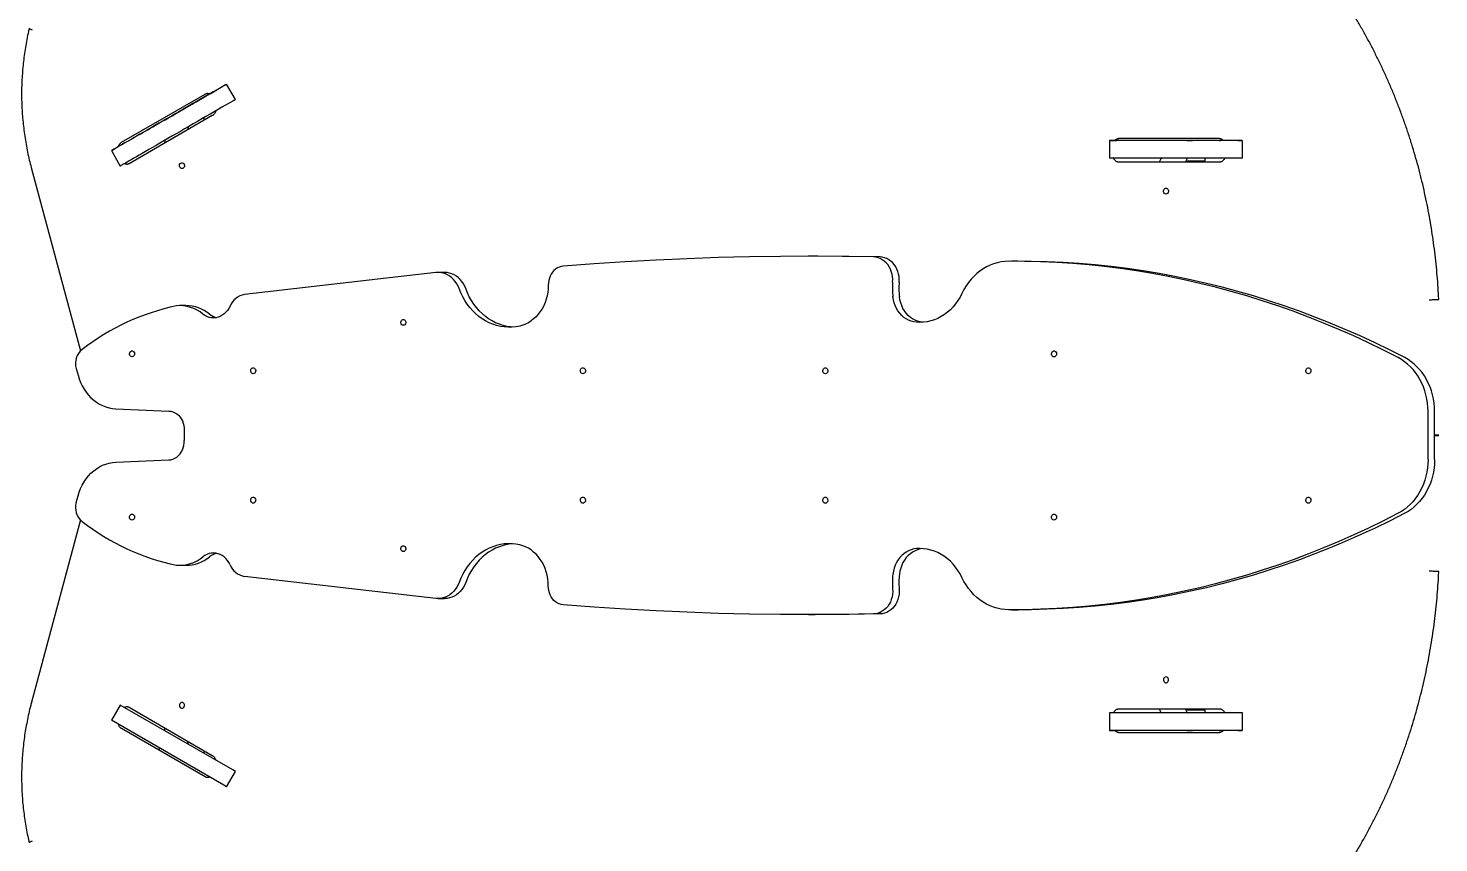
# Model space of a CAD drawing. Header units: millimetres. Extents: x -5636 to 4820, y -5607 to 4029.
# Drawn here: x -872 to 801, y -400 to 566 of the extents above; entities that cross this region are included whole.
import ezdxf

# ---------------------------------------------------------------- set-up
doc = ezdxf.new("R2010")
doc.units = ezdxf.units.MM
for name, color, linetype in [('DIKOM_ОБЪЕКТ', 7, 'Continuous'), ('DIKOM_РАЗМЕР_ЗОНА', 7, 'Continuous'), ('DIKOM_РАЗМЕР_ОБЪЕКТА', 7, 'Continuous')]:
    doc.layers.add(name, color=color, linetype=linetype)
doc.styles.add('style1', font='arial.ttf', dxfattribs={"width": 0.8})
doc.dimstyles.new('1-50', dxfattribs={"dimtxt": 300, "dimasz": 200, "dimexe": 100, "dimexo": 0, "dimgap": 100, "dimtad": 1, "dimdec": 0, "dimtxsty": 'style1', "dimcen": 0, "dimclrd": 7, "dimclre": 7, "dimadec": 1, "dimazin": 2, "dimtfac": 1, "dimtdec": 0, "dimtmove": 1, "dimatfit": 3, "dimfxl": 0, "dimlwd": 25, "dimlwe": 18, "dimarcsym": 0})

# ---------------------------------------------------------------- blocks, each defined once
blk = doc.blocks.new('*D16')
at = {"layer": 'Defpoints', "color": 0, "transparency": 16777216}
for p in [(-626.6, 2354.9), (-4576.7, -2902.6), (-1365.9, -2902.6)]:
    blk.add_point(p, dxfattribs=at)
at = {"layer": 'DIKOM_РАЗМЕР_ОБЪЕКТА', "color": 7, "lineweight": 18, "transparency": 16777216}
for p, q in [((-626.6, 2354.9), (-4676.7, 2354.9)), ((-1365.9, -2902.6), (-4676.7, -2902.6))]:
    blk.add_line(p, q, dxfattribs=at)
at = {"layer": 'DIKOM_РАЗМЕР_ОБЪЕКТА', "color": 7, "lineweight": 25, "transparency": 16777216}
blk.add_line((-4576.7, 2154.9), (-4576.7, -2702.6), dxfattribs=at)
at = {"layer": 'DIKOM_РАЗМЕР_ОБЪЕКТА', "color": 7, "transparency": 16777216}
for points in [[(-4610.1, 2154.9), (-4543.4, 2154.9), (-4576.7, 2354.9)], [(-4610.1, -2702.6), (-4543.4, -2702.6), (-4576.7, -2902.6)]]:
    blk.add_solid(points, dxfattribs=at)
at = {"layer": 'DIKOM_РАЗМЕР_ОБЪЕКТА', "color": 0, "transparency": 16777216, "insert": (-4830, -378.7), "char_height": 300, "attachment_point": 5, "rotation": 90, "style": 'style1'}
blk.add_mtext('5300', dxfattribs=at)
blk = doc.blocks.new('*D15')
at = {"layer": 'Defpoints', "color": 0, "transparency": 16777216}
for p in [(-2269.3, 1034), (4820.3, 840), (4820.3, -4465.6)]:
    blk.add_point(p, dxfattribs=at)
at = {"layer": 'DIKOM_РАЗМЕР_ОБЪЕКТА', "color": 7, "lineweight": 18, "transparency": 16777216}
for p, q in [((-2269.3, 1034), (-2269.3, -4565.6)), ((4820.3, 840), (4820.3, -4565.6))]:
    blk.add_line(p, q, dxfattribs=at)
at = {"layer": 'DIKOM_РАЗМЕР_ОБЪЕКТА', "color": 7, "lineweight": 25, "transparency": 16777216}
blk.add_line((-2069.3, -4465.6), (4620.3, -4465.6), dxfattribs=at)
at = {"layer": 'DIKOM_РАЗМЕР_ОБЪЕКТА', "color": 7, "transparency": 16777216}
for points in [[(-2069.3, -4432.3), (-2069.3, -4498.9), (-2269.3, -4465.6)], [(4620.3, -4432.3), (4620.3, -4498.9), (4820.3, -4465.6)]]:
    blk.add_solid(points, dxfattribs=at)
at = {"layer": 'DIKOM_РАЗМЕР_ОБЪЕКТА', "color": 0, "transparency": 16777216, "insert": (1882.3, -4212.4), "char_height": 300, "attachment_point": 5, "style": 'style1'}
blk.add_mtext('7100', dxfattribs=at)
blk = doc.blocks.new('*D14')
at = {"layer": 'Defpoints', "color": 0, "transparency": 16777216}
for p in [(-592.1, 4028.8), (-5186.3, -5019.6), (-1431.1, -5019.6)]:
    blk.add_point(p, dxfattribs=at)
at = {"layer": 'DIKOM_РАЗМЕР_ЗОНА', "color": 7, "lineweight": 18, "transparency": 16777216}
for p, q in [((-592.1, 4028.8), (-5286.3, 4028.8)), ((-1431.1, -5019.6), (-5286.3, -5019.6))]:
    blk.add_line(p, q, dxfattribs=at)
at = {"layer": 'DIKOM_РАЗМЕР_ЗОНА', "color": 7, "lineweight": 25, "transparency": 16777216}
blk.add_line((-5186.3, 3828.8), (-5186.3, -4819.6), dxfattribs=at)
at = {"layer": 'DIKOM_РАЗМЕР_ЗОНА', "color": 7, "transparency": 16777216}
for points in [[(-5219.6, 3828.8), (-5152.9, 3828.8), (-5186.3, 4028.8)], [(-5219.6, -4819.6), (-5152.9, -4819.6), (-5186.3, -5019.6)]]:
    blk.add_solid(points, dxfattribs=at)
at = {"layer": 'DIKOM_РАЗМЕР_ЗОНА', "color": 0, "transparency": 16777216, "insert": (-5439.4, -366.9), "char_height": 300, "attachment_point": 5, "rotation": 90, "style": 'style1'}
blk.add_mtext('9000', dxfattribs=at)
blk = doc.blocks.new('*D13')
at = {"layer": 'Defpoints', "color": 0, "transparency": 16777216}
for p in [(-4159.3, 1546.6), (4820.3, -1862.8), (4820.3, -5506.7)]:
    blk.add_point(p, dxfattribs=at)
at = {"layer": 'DIKOM_РАЗМЕР_ЗОНА', "color": 7, "lineweight": 18, "transparency": 16777216}
for p, q in [((-4159.3, 1546.6), (-4159.3, -5606.7)), ((4820.3, -1862.8), (4820.3, -5606.7))]:
    blk.add_line(p, q, dxfattribs=at)
at = {"layer": 'DIKOM_РАЗМЕР_ЗОНА', "color": 7, "lineweight": 25, "transparency": 16777216}
blk.add_line((-3959.3, -5506.7), (4620.3, -5506.7), dxfattribs=at)
at = {"layer": 'DIKOM_РАЗМЕР_ЗОНА', "color": 7, "transparency": 16777216}
for points in [[(-3959.3, -5473.4), (-3959.3, -5540), (-4159.3, -5506.7)], [(4620.3, -5473.4), (4620.3, -5540), (4820.3, -5506.7)]]:
    blk.add_solid(points, dxfattribs=at)
at = {"layer": 'DIKOM_РАЗМЕР_ЗОНА', "color": 0, "transparency": 16777216, "insert": (1761.1, -5253.5), "char_height": 300, "attachment_point": 5, "style": 'style1'}
blk.add_mtext('9000', dxfattribs=at)

msp = doc.modelspace()

# ---------------------------------------------------------------- linework, layer by layer
at = {"layer": 'DIKOM_ОБЪЕКТ', "color": 7, "linetype": 'Continuous', "lineweight": 15}
for p, q in [((-761.2, 430.8), (-662, 488.1)), ((-656.7, 488.2), (-658.8, 487)), ((-656.3, 488.4), (-641, 497.3)), ((-626.1, 481.6), (-636.6, 499.8)), ((-653.6, 462.5), (-752.4, 405.4)), ((-662.6, 457.3), (-663.9, 459.8)), ((540.9, 435.3), (421.1, 435.3)), ((-773.3, 420.9), (-762.8, 402.7)), ((-769.7, 423), (-766.2, 425)), ((-710.2, 433), (-710, 432.6)), ((410.3, 433), (410.3, 412)), ((414.4, 433), (417.4, 433)), ((545.6, 433), (542.2, 433)), ((568.1, 412), (568.1, 433)), ((540.9, 407.3), (421.6, 407.3)), ((503.8, 409), (521.4, 409)), ((524, 409), (524, 412)), ((540.9, 407.3), (540.9, 407.3)), ((-868.4, 400.9), (-810.1, 183.3)), ((60.8, 295.6), (53, 295.6)), ((301.9, 289.8), (294.1, 289.8)), ((-388.5, 276.3), (-615.6, 250.2)), ((-378.1, 276.5), (-385.8, 276.5)), ((-684.9, 237.1), (-692.7, 237.1)), ((-815, 162.4), (-812.9, 154.7)), ((-768.1, 114.8), (-705.2, 112.1)), ((788.3, 54.7), (788.3, 111.5)), ((796, 54.7), (796, 111.5)), ((-686.9, 89.1), (-686.9, 77.1)), ((-768.1, 51.5), (-705.2, 54.1)), ((-815, 3.8), (-812.9, 11.5)), ((-810.1, -17.1), (-868.4, -234.8)), ((-692.7, -70.9), (-684.9, -70.9)), ((-388.5, -110.1), (-615.6, -84)), ((-385.8, -110.3), (-378.1, -110.3)), ((53.6, -129.4), (61.3, -129.4)), ((294.3, -123.6), (302, -123.6)), ((-762.8, -236.6), (-773.3, -254.7)), ((-629.4, -313.5), (-762.8, -236.6)), ((-752.4, -239.3), (-653.6, -296.4)), ((410.3, -245.8), (410.3, -266.8)), ((421.6, -241.1), (540.9, -241.1)), ((521.4, -242.8), (503.8, -242.8)), ((524, -245.8), (524, -242.8)), ((540.9, -241.1), (540.9, -241.1)), ((568.1, -266.8), (568.1, -245.8)), ((-639.9, -331.7), (-773.3, -254.7)), ((-662, -321.9), (-761.2, -264.6)), ((-710, -266.6), (-710.2, -266.9)), ((414.4, -266.8), (417.4, -266.8)), ((545.6, -266.8), (542.2, -266.8)), ((421.1, -269.1), (540.9, -269.1)), ((-716.3, -287.6), (-717.6, -289.8)), ((-663.9, -293.6), (-662.6, -291.2)), ((-636.6, -333.6), (-626.1, -315.4)), ((-626.1, -315.4), (-629.4, -313.5)), ((-636.6, -333.6), (-639.9, -331.7))]:
    msp.add_line(p, q, dxfattribs=at)
at = {"layer": 'DIKOM_ОБЪЕКТ', "color": 7, "linetype": 'Continuous', "lineweight": 15, "flags": 128}
for points in [[(-639.9, 497.9), (-644, 495.5), (-648.3, 493.1), (-652.7, 490.5), (-657.3, 487.9), (-662, 485.1), (-666.8, 482.4), (-671.7, 479.5), (-676.7, 476.7), (-681.7, 473.7), (-686.8, 470.8), (-691.9, 467.9), (-697, 464.9), (-702, 462), (-707, 459.1), (-712, 456.3), (-716.9, 453.5), (-721.6, 450.7), (-726.3, 448), (-730.8, 445.4), (-735.2, 442.9), (-739.4, 440.4), (-743.4, 438.1), (-747.2, 435.9), (-750.8, 433.8), (-754.2, 431.9), (-757.3, 430.1), (-760.2, 428.4), (-762.8, 426.9), (-765.2, 425.6), (-767.2, 424.4), (-769, 423.4), (-770.5, 422.5), (-771.6, 421.8), (-772.5, 421.3), (-773, 421), (-773.2, 420.9), (-773.2, 421), (-772.8, 421.2), (-772, 421.6), (-771, 422.2), (-769.7, 423)], [(-742.4, 438.7), (-742.2, 438.8), (-741.8, 439.1), (-741, 439.5), (-739.9, 440.1), (-738.5, 440.9), (-736.8, 441.9), (-734.9, 443.1), (-732.6, 444.4), (-730.1, 445.8), (-727.3, 447.4), (-724.2, 449.2), (-720.9, 451.1), (-717.4, 453.1), (-713.7, 455.3), (-709.7, 457.6), (-705.6, 460), (-701.3, 462.4), (-696.8, 465), (-692.2, 467.7), (-687.5, 470.4), (-682.7, 473.2), (-677.8, 476), (-672.8, 478.9), (-667.8, 481.8), (-662.7, 484.7), (-657.6, 487.6), (-656.8, 488.1)], [(-656.3, 488.4), (-657.4, 487.8), (-658.3, 487.2), (-659.1, 486.8), (-659.5, 486.6), (-659.7, 486.4), (-659.7, 486.5), (-659.4, 486.6), (-658.8, 487)], [(-641, 497.3), (-639.6, 498.1), (-638.4, 498.7), (-637.5, 499.2), (-636.9, 499.6), (-636.7, 499.8), (-636.7, 499.7), (-637.1, 499.5), (-637.7, 499.1), (-638.7, 498.6), (-639.9, 497.9)], [(-629.4, 479.7), (-633.5, 477.3), (-637.8, 474.9), (-642.2, 472.3), (-646.8, 469.7), (-651.5, 467), (-656.3, 464.2), (-661.2, 461.3), (-666.2, 458.5), (-671.2, 455.6), (-676.3, 452.6), (-681.4, 449.7), (-686.5, 446.8), (-691.5, 443.8), (-696.5, 440.9), (-701.5, 438.1), (-706.4, 435.3), (-711.1, 432.5), (-715.8, 429.8), (-720.3, 427.2), (-724.7, 424.7), (-728.9, 422.3), (-732.9, 419.9), (-736.7, 417.7), (-740.3, 415.6), (-743.7, 413.7), (-746.8, 411.9), (-749.7, 410.2), (-752.3, 408.7), (-754.7, 407.4), (-756.7, 406.2), (-758.5, 405.2), (-760, 404.3), (-761.1, 403.7), (-762, 403.2), (-762.5, 402.8), (-762.7, 402.7), (-762.8, 402.7)], [(-687.8, 470.2), (-688, 470.1), (-688.4, 469.9), (-689.2, 469.4), (-690.1, 468.9), (-691.1, 468.3), (-692.1, 467.8), (-692.9, 467.3), (-693.5, 466.9), (-693.8, 466.8), (-693.8, 466.8), (-693.5, 466.9), (-692.9, 467.3), (-692.1, 467.8), (-691.1, 468.3), (-690.1, 468.9), (-689.2, 469.4), (-688.4, 469.9), (-688, 470.1), (-687.8, 470.2)], [(-674.4, 478), (-674.6, 477.9), (-675, 477.6), (-675.8, 477.2), (-676.7, 476.7), (-677.7, 476.1), (-678.6, 475.5), (-679.5, 475), (-680.1, 474.7), (-680.4, 474.5), (-680.4, 474.5), (-680.1, 474.7), (-679.5, 475), (-678.6, 475.5), (-677.7, 476.1), (-676.7, 476.7), (-675.8, 477.2), (-675, 477.6), (-674.6, 477.9), (-674.4, 478)], [(-674.3, 478.1), (-674.4, 478), (-674.9, 477.7), (-675.6, 477.3), (-676.5, 476.7), (-677.5, 476.2), (-678.5, 475.6), (-679.3, 475.1), (-680, 474.8), (-680.3, 474.6), (-680.3, 474.6), (-680, 474.8), (-679.3, 475.1), (-678.5, 475.6), (-677.5, 476.2), (-676.5, 476.7), (-675.6, 477.3), (-674.9, 477.7), (-674.4, 478), (-674.3, 478.1)], [(-626.1, 481.6), (-626.2, 481.6), (-626.6, 481.3), (-627.2, 480.9), (-628.2, 480.4), (-629.4, 479.7)], [(-742.4, 438.7), (-742.5, 438.6), (-743, 438.4), (-743.8, 437.9), (-744.9, 437.3), (-746.3, 436.5), (-748, 435.5), (-750, 434.3), (-752.4, 433), (-755, 431.4), (-758, 429.7), (-761.2, 427.8), (-764.8, 425.8), (-765.1, 425.6)], [(-681.8, 449.5), (-682.1, 449.2), (-682.3, 448.9), (-682.4, 448.4), (-682.5, 447.9), (-682.5, 447.2), (-682.3, 446.6), (-682.2, 446)], [(-765.3, 425.5), (-765.4, 425.5), (-765.7, 425.3), (-766.2, 425)], [(-709.4, 433.5), (-709.7, 433.3), (-709.9, 432.9), (-710, 432.5), (-710.1, 431.9), (-710.1, 431.3), (-710, 430.6), (-709.8, 430.1)], [(564.3, 433), (559.6, 433), (554.6, 433), (549.5, 433), (544.2, 433), (538.8, 433), (533.2, 433), (527.6, 433), (521.8, 433), (516, 433), (510.2, 433), (504.3, 433), (498.4, 433), (492.6, 433), (486.8, 433), (481.1, 433), (475.4, 433), (469.9, 433), (464.5, 433), (459.3, 433), (454.2, 433), (449.4, 433), (444.8, 433), (440.3, 433), (436.2, 433), (432.3, 433), (428.7, 433), (425.3, 433), (422.3, 433), (419.6, 433), (417.3, 433), (415.2, 433), (413.5, 433), (412.2, 433), (411.2, 433), (410.6, 433), (410.3, 433), (410.4, 433), (410.9, 433), (411.7, 433), (412.9, 433), (414.4, 433)], [(545.7, 433), (544.7, 433), (541.8, 433), (538.5, 433), (534.9, 433), (531, 433), (526.6, 433), (522, 433), (517, 433), (511.7, 433), (506, 433), (500, 433), (493.6, 433), (486.9, 433), (479.9, 433), (472.6, 433), (464.9, 433), (456.9, 433), (448.6, 433), (440, 433), (431.1, 433), (421.8, 433), (416.9, 433)], [(417, 433), (417.7, 433), (418.4, 433), (418.7, 433), (418.7, 433), (418.2, 433), (417.4, 433)], [(509, 433), (508.8, 433), (508.2, 433), (507.4, 433), (506.3, 433), (505.2, 433), (504, 433), (503.1, 433), (502.4, 433), (502, 433), (502, 433), (502.4, 433), (503.1, 433), (504, 433), (505.2, 433), (506.3, 433), (507.4, 433), (508.2, 433), (508.8, 433), (509, 433)], [(544.7, 433), (543.4, 433), (542.3, 433), (541.5, 433), (540.9, 433), (540.7, 433), (540.9, 433), (541.4, 433), (542.2, 433)], [(563.1, 433), (564.6, 433), (566, 433), (567, 433), (567.7, 433), (568, 433), (568, 433), (567.6, 433), (566.8, 433), (565.7, 433), (564.3, 433)], [(-689.6, 399.7), (-690.6, 399.8), (-691.5, 400.4), (-692.2, 401.2), (-692.5, 402.3), (-692.6, 403.4), (-692.4, 404.6), (-691.8, 405.5), (-691.1, 406.2), (-690.1, 406.6), (-689.2, 406.6), (-688.2, 406.2), (-687.4, 405.5), (-686.9, 404.6), (-686.7, 403.4), (-686.7, 402.3), (-687.1, 401.2), (-687.8, 400.4), (-688.7, 399.8), (-689.6, 399.7)], [(564.3, 412), (559.6, 412), (554.6, 412), (549.5, 412), (544.2, 412), (538.8, 412), (533.2, 412), (527.6, 412), (521.8, 412), (516, 412), (510.2, 412), (504.3, 412), (498.4, 412), (492.6, 412), (486.8, 412), (481.1, 412), (475.4, 412), (469.9, 412), (464.5, 412), (459.3, 412), (454.2, 412), (449.4, 412), (444.8, 412), (440.3, 412), (436.2, 412), (432.3, 412), (428.7, 412), (425.3, 412), (422.3, 412), (419.6, 412), (417.3, 412), (415.2, 412), (413.5, 412), (412.2, 412), (411.2, 412), (410.6, 412), (410.3, 412), (410.3, 412)], [(469.9, 407.3), (470.1, 408.3), (470.4, 409.3), (470.8, 410.2), (471.2, 411), (471.8, 411.5), (472.4, 411.9), (473, 412)], [(503.8, 412), (503.2, 411.9), (502.6, 411.5), (502, 411), (501.6, 410.2), (501.2, 409.3), (500.9, 408.3), (500.7, 407.3)], [(521.4, 409), (522.5, 409), (523.4, 409), (523.9, 409), (524, 409)], [(568.1, 412), (568, 412), (567.6, 412), (566.8, 412), (565.7, 412), (564.3, 412)], [(477.5, 369.5), (476.5, 369.7), (475.7, 370.2), (475, 371.1), (474.6, 372.1), (474.5, 373.3), (474.8, 374.4), (475.3, 375.4), (476.1, 376.1), (477, 376.5), (478, 376.5), (478.9, 376.1), (479.7, 375.4), (480.2, 374.4), (480.5, 373.3), (480.4, 372.1), (480, 371.1), (479.3, 370.2), (478.5, 369.7), (477.5, 369.5)], [(130.6, 294.8), (93.7, 295.4), (56.9, 295.6), (20.1, 295.5), (-16.7, 294.9), (-53.5, 294), (-90.3, 292.8), (-127.1, 291.1), (-163.9, 289.1), (-200.7, 286.7), (-237.4, 283.9)], [(138.3, 294.8), (101.5, 295.4), (64.7, 295.6), (60.8, 295.6)], [(153.2, 265.1), (153.3, 268.3), (153.1, 271.5), (152.6, 274.6), (151.7, 277.6), (150.6, 280.5), (149.1, 283.2), (147.4, 285.7), (145.5, 288), (143.4, 290), (141, 291.6), (138.5, 293), (136, 293.9), (133.3, 294.5), (130.6, 294.8)], [(161, 265.1), (161.1, 268.3), (160.9, 271.5), (160.3, 274.6), (159.5, 277.6), (158.3, 280.5), (156.9, 283.2), (155.2, 285.7), (153.3, 288), (151.1, 290), (148.8, 291.6), (146.3, 293), (143.7, 293.9), (141, 294.5), (138.3, 294.8)], [(290.7, 289.7), (286.2, 289.5), (281.8, 289), (277.4, 288), (273, 286.7), (268.8, 285.1), (264.6, 283.1), (260.6, 280.7), (256.8, 278.1), (253.1, 275.1), (249.6, 271.8), (246.3, 268.3), (243.2, 264.5), (240.4, 260.4), (237.8, 256.1), (235.5, 251.6)], [(752.8, 175.4), (735.4, 184.3), (717.8, 192.9), (700.1, 201.1), (682.3, 208.9), (664.4, 216.4), (646.4, 223.6), (628.2, 230.4), (610, 236.8), (591.7, 242.9), (573.3, 248.6), (554.8, 253.9), (536.3, 258.9), (517.6, 263.5), (499, 267.8), (480.2, 271.6), (461.4, 275.1), (442.6, 278.3), (423.7, 281), (404.7, 283.4), (385.8, 285.4), (366.8, 287), (347.8, 288.3), (328.8, 289.1), (309.7, 289.6), (290.7, 289.7)], [(760.6, 175.4), (743.2, 184.3), (725.6, 192.9), (707.9, 201.1), (690.1, 208.9), (672.2, 216.4), (654.1, 223.6), (636, 230.4), (617.8, 236.8), (599.5, 242.9), (581.1, 248.6), (562.6, 253.9), (544, 258.9), (525.4, 263.5), (506.7, 267.8), (488, 271.6), (469.2, 275.1), (450.3, 278.3), (431.4, 281), (412.5, 283.4), (393.6, 285.4), (374.6, 287), (355.6, 288.3), (336.5, 289.1), (317.5, 289.6), (301.9, 289.8)], [(-360.7, 257.3), (-362, 260.3), (-363.6, 263.1), (-365.4, 265.7), (-367.4, 268.1), (-369.6, 270.2), (-372, 272.1), (-374.5, 273.6), (-377.2, 274.9), (-380, 275.7), (-382.8, 276.3), (-385.7, 276.5), (-388.5, 276.3)], [(-353, 257.3), (-354.3, 260.3), (-355.8, 263.1), (-357.6, 265.7), (-359.6, 268.1), (-361.8, 270.2), (-364.2, 272.1), (-366.8, 273.6), (-369.4, 274.9), (-372.2, 275.7), (-375, 276.3), (-377.9, 276.5), (-378.1, 276.5)], [(-237.4, 283.9), (-239.8, 283.5), (-242.1, 282.8), (-244.3, 281.8), (-246.4, 280.4), (-248.4, 278.7), (-250.1, 276.8), (-251.6, 274.6), (-252.9, 272.2), (-253.9, 269.7), (-254.6, 267), (-255, 264.2), (-255.2, 261.4)], [(-289, 212.9), (-293.6, 212), (-298.2, 211.6), (-302.8, 211.5), (-307.4, 211.8), (-312, 212.5), (-316.5, 213.6), (-321, 215), (-325.3, 216.8), (-329.5, 219), (-333.6, 221.5), (-337.5, 224.4), (-341.3, 227.6), (-344.8, 231.1), (-348.1, 234.8), (-351.2, 238.9), (-354, 243.2), (-356.5, 247.7), (-358.8, 252.4), (-360.7, 257.3)], [(-297.5, 211.6), (-299.6, 211.8), (-304.2, 212.5), (-308.8, 213.6), (-313.2, 215), (-317.6, 216.8), (-321.8, 219), (-325.9, 221.5), (-329.8, 224.4), (-333.5, 227.6), (-337, 231.1), (-340.3, 234.8), (-343.4, 238.9), (-346.2, 243.2), (-348.8, 247.7), (-351, 252.4), (-353, 257.3)], [(-255.2, 261.4), (-255.3, 257.2), (-255.7, 253), (-256.5, 248.8), (-257.5, 244.7), (-258.9, 240.8), (-260.5, 237), (-262.4, 233.4), (-264.6, 230), (-267, 226.8), (-269.6, 223.9), (-272.5, 221.3), (-275.5, 218.9), (-278.7, 216.9), (-282, 215.2), (-285.5, 213.8), (-289, 212.9)], [(235.5, 251.6), (233.3, 247.3), (230.7, 243.2), (228, 239.3), (224.9, 235.7), (221.7, 232.3), (218.2, 229.2), (214.6, 226.5), (210.8, 224.1), (206.8, 222), (202.8, 220.3), (198.6, 218.9), (194.3, 217.9), (190, 217.3), (185.7, 217.1), (181.4, 217.3)], [(-632.6, 236.6), (-634, 233.9), (-635.6, 231.4), (-637.5, 229.2), (-639.5, 227.2), (-641.8, 225.6), (-644.3, 224.3), (-646.8, 223.3), (-649.4, 222.7), (-652.1, 222.5), (-654.8, 222.7), (-657.4, 223.2), (-660, 224.1), (-662.4, 225.4), (-664.7, 227)], [(181.4, 217.3), (178.2, 217.7), (175.1, 218.5), (172.1, 219.7), (169.2, 221.3), (166.5, 223.2), (164, 225.5), (161.7, 228), (159.6, 230.8), (157.8, 233.9), (156.2, 237.1), (155, 240.5), (154.1, 244.1), (153.5, 247.8)], [(189.1, 217.3), (186, 217.7), (182.9, 218.5), (179.9, 219.7), (177, 221.3), (174.3, 223.2), (171.7, 225.5), (169.4, 228), (167.3, 230.8), (165.5, 233.9), (164, 237.1), (162.8, 240.5), (161.9, 244.1), (161.3, 247.8)], [(-427.1, 213.8), (-428.1, 214), (-428.9, 214.5), (-429.6, 215.4), (-430, 216.4), (-430.1, 217.6), (-429.8, 218.7), (-429.3, 219.6), (-428.5, 220.4), (-427.6, 220.7), (-426.6, 220.7), (-425.7, 220.4), (-424.9, 219.6), (-424.3, 218.7), (-424.1, 217.6), (-424.2, 216.4), (-424.6, 215.4), (-425.2, 214.5), (-426.1, 214), (-427.1, 213.8)], [(-748.9, 176.4), (-749.8, 176.6), (-750.7, 177.1), (-751.4, 178), (-751.8, 179), (-751.8, 180.2), (-751.6, 181.3), (-751.1, 182.2), (-750.3, 182.9), (-749.4, 183.3), (-748.4, 183.3), (-747.4, 182.9), (-746.7, 182.2), (-746.1, 181.3), (-745.9, 180.2), (-746, 179), (-746.4, 178), (-747, 177.1), (-747.9, 176.6), (-748.9, 176.4)], [(344.7, 176.3), (343.8, 176.5), (342.9, 177.1), (342.2, 177.9), (341.8, 179), (341.7, 180.1), (342, 181.3), (342.5, 182.2), (343.3, 182.9), (344.2, 183.3), (345.2, 183.3), (346.1, 182.9), (346.9, 182.2), (347.5, 181.3), (347.7, 180.1), (347.6, 179), (347.2, 177.9), (346.6, 177.1), (345.7, 176.5), (344.7, 176.3)], [(788.3, 111.5), (788.1, 116.5), (787.7, 121.5), (786.9, 126.5), (785.8, 131.3), (784.4, 136.1), (782.8, 140.7), (780.9, 145.2), (778.6, 149.6), (776.2, 153.7), (773.5, 157.6), (770.5, 161.2), (767.3, 164.7), (764, 167.8), (760.4, 170.6), (756.7, 173.2), (752.8, 175.4)], [(796, 111.5), (795.9, 116.5), (795.4, 121.5), (794.7, 126.5), (793.6, 131.3), (792.2, 136.1), (790.6, 140.7), (788.6, 145.2), (786.4, 149.6), (783.9, 153.7), (781.2, 157.6), (778.3, 161.2), (775.1, 164.7), (771.7, 167.8), (768.2, 170.6), (764.5, 173.2), (760.6, 175.4)], [(-812.9, 154.7), (-811.6, 150.3), (-809.9, 146), (-807.9, 141.9), (-805.7, 138.1), (-803.2, 134.4), (-800.5, 131), (-797.5, 127.9), (-794.3, 125), (-791, 122.5), (-787.4, 120.3), (-783.8, 118.5), (-780, 117), (-776.1, 115.9), (-772.1, 115.1), (-768.1, 114.8)], [(-605.2, 156.4), (-606.1, 156.6), (-607, 157.1), (-607.7, 157.9), (-608.1, 159), (-608.1, 160.2), (-607.9, 161.3), (-607.4, 162.2), (-606.6, 162.9), (-605.6, 163.3), (-604.7, 163.3), (-603.7, 162.9), (-603, 162.2), (-602.4, 161.3), (-602.2, 160.2), (-602.3, 159), (-602.6, 157.9), (-603.3, 157.1), (-604.2, 156.6), (-605.2, 156.4)], [(-214.1, 156.4), (-215.1, 156.5), (-216, 157.1), (-216.7, 157.9), (-217.1, 159), (-217.1, 160.1), (-216.9, 161.3), (-216.4, 162.2), (-215.6, 162.9), (-214.6, 163.3), (-213.7, 163.3), (-212.7, 162.9), (-211.9, 162.2), (-211.4, 161.3), (-211.2, 160.1), (-211.2, 159), (-211.6, 157.9), (-212.3, 157.1), (-213.2, 156.5), (-214.1, 156.4)], [(73.5, 156.4), (72.5, 156.5), (71.7, 157.1), (71, 157.9), (70.6, 159), (70.5, 160.1), (70.8, 161.3), (71.3, 162.2), (72.1, 162.9), (73, 163.3), (74, 163.3), (74.9, 162.9), (75.7, 162.2), (76.2, 161.3), (76.5, 160.1), (76.4, 159), (76, 157.9), (75.3, 157.1), (74.5, 156.5), (73.5, 156.4)], [(646.4, 156.3), (645.4, 156.5), (644.5, 157.1), (643.8, 157.9), (643.5, 159), (643.4, 160.1), (643.6, 161.2), (644.1, 162.2), (644.9, 162.9), (645.9, 163.3), (646.8, 163.3), (647.8, 162.9), (648.6, 162.2), (649.1, 161.2), (649.3, 160.1), (649.3, 159), (648.9, 157.9), (648.2, 157.1), (647.3, 156.5), (646.4, 156.3)], [(-705.2, 112.1), (-702.7, 111.8), (-700.3, 111.1), (-698, 110.1), (-695.8, 108.7), (-693.8, 107), (-691.9, 105), (-690.4, 102.8), (-689.1, 100.3), (-688.1, 97.7), (-687.3, 94.9), (-686.9, 92), (-686.9, 89.1)], [(-705.2, 54.1), (-702.7, 54.4), (-700.3, 55.1), (-698, 56.1), (-695.8, 57.5), (-693.8, 59.2), (-691.9, 61.2), (-690.4, 63.4), (-689.1, 65.9), (-688.1, 68.6), (-687.3, 71.3), (-686.9, 74.2), (-686.9, 77.1)], [(799.9, 83.3), (799, 83.3), (798, 83.3), (796.7, 83.3), (796, 83.3)], [(796, 82.9), (796.7, 82.9), (798, 82.9), (799, 82.9), (799.9, 82.9)], [(801, 83.3), (800.9, 83.3), (800.6, 83.3), (799.9, 83.3)], [(799.9, 82.9), (800.6, 82.9), (800.9, 82.9), (801, 82.9)], [(-812.9, 11.5), (-811.6, 15.9), (-809.9, 20.2), (-807.9, 24.3), (-805.7, 28.2), (-803.2, 31.8), (-800.5, 35.2), (-797.5, 38.3), (-794.3, 41.2), (-791, 43.7), (-787.4, 45.9), (-783.8, 47.7), (-780, 49.2), (-776.1, 50.3), (-772.1, 51.1), (-768.1, 51.5)], [(788.3, 54.7), (788.1, 49.6), (787.7, 44.6), (786.9, 39.7), (785.8, 34.8), (784.4, 30), (782.8, 25.4), (780.9, 20.9), (778.6, 16.6), (776.2, 12.5), (773.5, 8.6), (770.5, 4.9), (767.3, 1.5), (764, -1.6), (760.4, -4.5), (756.7, -7), (752.8, -9.2)], [(796, 54.7), (795.9, 49.6), (795.4, 44.6), (794.7, 39.7), (793.6, 34.8), (792.2, 30), (790.6, 25.4), (788.6, 20.9), (786.4, 16.6), (783.9, 12.5), (781.2, 8.6), (778.3, 4.9), (775.1, 1.5), (771.7, -1.6), (768.2, -4.5), (764.5, -7), (760.6, -9.2)], [(-605.2, 2.8), (-606.1, 3), (-607, 3.6), (-607.7, 4.4), (-608.1, 5.5), (-608.1, 6.6), (-607.9, 7.7), (-607.4, 8.7), (-606.6, 9.4), (-605.6, 9.8), (-604.7, 9.8), (-603.7, 9.4), (-603, 8.7), (-602.4, 7.7), (-602.2, 6.6), (-602.3, 5.5), (-602.6, 4.4), (-603.3, 3.6), (-604.2, 3), (-605.2, 2.8)], [(-214.1, 2.8), (-215.1, 3), (-216, 3.6), (-216.7, 4.4), (-217.1, 5.5), (-217.1, 6.6), (-216.9, 7.7), (-216.4, 8.7), (-215.6, 9.4), (-214.6, 9.8), (-213.7, 9.8), (-212.7, 9.4), (-211.9, 8.7), (-211.4, 7.7), (-211.2, 6.6), (-211.2, 5.5), (-211.6, 4.4), (-212.3, 3.6), (-213.2, 3), (-214.1, 2.8)], [(73.5, 2.8), (72.5, 3), (71.7, 3.6), (71, 4.4), (70.6, 5.5), (70.5, 6.6), (70.8, 7.7), (71.3, 8.7), (72.1, 9.4), (73, 9.8), (74, 9.8), (74.9, 9.4), (75.7, 8.7), (76.2, 7.7), (76.5, 6.6), (76.4, 5.5), (76, 4.4), (75.3, 3.6), (74.5, 3), (73.5, 2.8)], [(646.4, 2.8), (645.4, 3), (644.5, 3.6), (643.8, 4.4), (643.5, 5.5), (643.4, 6.6), (643.6, 7.7), (644.1, 8.7), (644.9, 9.4), (645.9, 9.8), (646.8, 9.8), (647.8, 9.4), (648.6, 8.7), (649.1, 7.7), (649.3, 6.6), (649.3, 5.5), (648.9, 4.4), (648.2, 3.6), (647.3, 3), (646.4, 2.8)], [(-748.9, -17.2), (-749.8, -17), (-750.7, -16.4), (-751.4, -15.6), (-751.8, -14.5), (-751.8, -13.4), (-751.6, -12.3), (-751.1, -11.3), (-750.3, -10.6), (-749.4, -10.2), (-748.4, -10.2), (-747.4, -10.6), (-746.7, -11.3), (-746.1, -12.3), (-745.9, -13.4), (-746, -14.5), (-746.4, -15.6), (-747, -16.4), (-747.9, -17), (-748.9, -17.2)], [(752.8, -9.2), (735.4, -18.1), (717.8, -26.7), (700.1, -34.9), (682.3, -42.8), (664.4, -50.3), (646.4, -57.4), (628.2, -64.2), (610, -70.7), (591.7, -76.7), (573.3, -82.4), (554.8, -87.8), (536.3, -92.8), (517.6, -97.4), (499, -101.6), (480.2, -105.5), (461.4, -109), (442.6, -112.1), (423.7, -114.8), (404.8, -117.2), (385.8, -119.2), (366.8, -120.8), (347.8, -122.1), (328.8, -123), (309.7, -123.5), (290.7, -123.6)], [(760.6, -9.2), (743.2, -18.1), (725.6, -26.7), (707.9, -34.9), (690.1, -42.8), (672.2, -50.3), (654.1, -57.4), (636, -64.2), (617.8, -70.7), (599.5, -76.7), (581.1, -82.4), (562.6, -87.8), (544, -92.8), (525.4, -97.4), (506.7, -101.6), (488, -105.5), (469.2, -109), (450.3, -112.1), (431.4, -114.8), (412.5, -117.2), (393.6, -119.2), (374.6, -120.8), (355.6, -122.1), (336.5, -123), (317.5, -123.5), (302, -123.6)], [(344.7, -17.2), (343.8, -17), (342.9, -16.4), (342.2, -15.6), (341.8, -14.5), (341.7, -13.4), (342, -12.3), (342.5, -11.3), (343.3, -10.6), (344.2, -10.2), (345.2, -10.2), (346.1, -10.6), (346.9, -11.3), (347.5, -12.3), (347.7, -13.4), (347.6, -14.5), (347.2, -15.6), (346.6, -16.4), (345.7, -17), (344.7, -17.2)], [(-427.1, -54.6), (-428.1, -54.4), (-428.9, -53.8), (-429.6, -53), (-430, -51.9), (-430.1, -50.8), (-429.8, -49.7), (-429.3, -48.7), (-428.5, -48), (-427.6, -47.6), (-426.6, -47.6), (-425.7, -48), (-424.9, -48.7), (-424.3, -49.7), (-424.1, -50.8), (-424.2, -51.9), (-424.6, -53), (-425.2, -53.8), (-426.1, -54.4), (-427.1, -54.6)], [(-289, -46.7), (-293.6, -45.8), (-298.2, -45.4), (-302.8, -45.3), (-307.4, -45.6), (-312, -46.3), (-316.5, -47.4), (-321, -48.8), (-325.3, -50.6), (-329.5, -52.8), (-333.6, -55.3), (-337.5, -58.2), (-341.3, -61.4), (-344.8, -64.9), (-348.1, -68.7), (-351.2, -72.7), (-354, -77), (-356.5, -81.5), (-358.8, -86.2), (-360.7, -91.1)], [(-297.5, -45.4), (-299.6, -45.6), (-304.2, -46.3), (-308.8, -47.4), (-313.2, -48.8), (-317.6, -50.6), (-321.8, -52.8), (-325.9, -55.3), (-329.8, -58.2), (-333.5, -61.4), (-337, -64.9), (-340.3, -68.7), (-343.4, -72.7), (-346.2, -77), (-348.8, -81.5), (-351, -86.2), (-353, -91.1)], [(-255.2, -95.2), (-255.3, -91), (-255.7, -86.8), (-256.5, -82.6), (-257.5, -78.6), (-258.9, -74.6), (-260.5, -70.8), (-262.4, -67.2), (-264.6, -63.8), (-267, -60.6), (-269.6, -57.7), (-272.5, -55.1), (-275.5, -52.7), (-278.7, -50.7), (-282, -49), (-285.5, -47.7), (-289, -46.7)], [(-632.6, -70.4), (-634, -67.7), (-635.6, -65.2), (-637.5, -63), (-639.5, -61), (-641.8, -59.4), (-644.3, -58.1), (-646.8, -57.1), (-649.4, -56.5), (-652.1, -56.3), (-654.8, -56.5), (-657.4, -57), (-660, -57.9), (-662.4, -59.2), (-664.7, -60.8)], [(181.4, -51.1), (178.2, -51.5), (175.1, -52.4), (172.1, -53.6), (169.2, -55.1), (166.5, -57.1), (164, -59.3), (161.7, -61.8), (159.6, -64.6), (157.8, -67.7), (156.2, -70.9), (155, -74.4), (154.1, -77.9), (153.5, -81.6)], [(189.1, -51.1), (186, -51.5), (182.9, -52.4), (179.9, -53.6), (177, -55.1), (174.3, -57.1), (171.7, -59.3), (169.4, -61.8), (167.3, -64.6), (165.5, -67.7), (164, -70.9), (162.8, -74.4), (161.9, -77.9), (161.3, -81.6)], [(235.5, -85.5), (233.3, -81.1), (230.7, -77), (228, -73.1), (224.9, -69.5), (221.7, -66.1), (218.2, -63.1), (214.6, -60.3), (210.8, -57.9), (206.8, -55.8), (202.8, -54.1), (198.6, -52.8), (194.3, -51.8), (190, -51.2), (185.7, -50.9), (181.4, -51.1)], [(-360.7, -91.1), (-362, -94.1), (-363.6, -96.9), (-365.4, -99.5), (-367.4, -101.9), (-369.6, -104), (-372, -105.9), (-374.5, -107.4), (-377.2, -108.7), (-380, -109.6), (-382.8, -110.1), (-385.7, -110.3), (-388.5, -110.1)], [(-353, -91.1), (-354.3, -94.1), (-355.8, -96.9), (-357.6, -99.5), (-359.6, -101.9), (-361.8, -104), (-364.2, -105.9), (-366.8, -107.4), (-369.4, -108.7), (-372.2, -109.6), (-375, -110.1), (-377.9, -110.3), (-378.1, -110.3)], [(-237.4, -117.7), (-239.8, -117.3), (-242.1, -116.6), (-244.3, -115.6), (-246.4, -114.2), (-248.4, -112.5), (-250.1, -110.6), (-251.6, -108.4), (-252.9, -106), (-253.9, -103.5), (-254.6, -100.8), (-255, -98), (-255.2, -95.2)], [(153.2, -99), (153.3, -102.1), (153.1, -105.3), (152.6, -108.4), (151.7, -111.5), (150.6, -114.4), (149.1, -117.1), (147.4, -119.6), (145.5, -121.8), (143.4, -123.8), (141, -125.4), (138.6, -126.8), (136, -127.8), (133.3, -128.4), (130.6, -128.6)], [(161, -99), (161.1, -102.1), (160.9, -105.3), (160.3, -108.4), (159.5, -111.5), (158.3, -114.4), (156.9, -117.1), (155.2, -119.6), (153.3, -121.8), (151.1, -123.8), (148.8, -125.4), (146.3, -126.8), (143.7, -127.8), (141, -128.4), (138.3, -128.6)], [(290.7, -123.6), (286.2, -123.4), (281.8, -122.8), (277.4, -121.9), (273, -120.6), (268.8, -118.9), (264.6, -116.9), (260.6, -114.6), (256.8, -111.9), (253.1, -108.9), (249.6, -105.7), (246.3, -102.1), (243.2, -98.3), (240.4, -94.2), (237.8, -90), (235.5, -85.5)], [(130.6, -128.6), (93.7, -129.2), (56.9, -129.4), (20.1, -129.3), (-16.7, -128.8), (-53.5, -127.9), (-90.3, -126.6), (-127.1, -124.9), (-163.9, -122.9), (-200.7, -120.5), (-237.4, -117.7)], [(138.3, -128.6), (101.5, -129.2), (64.7, -129.4), (61.3, -129.4)], [(477.5, -203.3), (476.5, -203.5), (475.7, -204.1), (475, -204.9), (474.6, -206), (474.5, -207.1), (474.8, -208.3), (475.3, -209.2), (476.1, -209.9), (477, -210.3), (478, -210.3), (478.9, -209.9), (479.7, -209.2), (480.2, -208.3), (480.5, -207.1), (480.4, -206), (480, -204.9), (479.3, -204.1), (478.5, -203.5), (477.5, -203.3)], [(-689.6, -233.5), (-690.6, -233.7), (-691.5, -234.2), (-692.2, -235.1), (-692.5, -236.1), (-692.6, -237.3), (-692.4, -238.4), (-691.8, -239.4), (-691.1, -240.1), (-690.1, -240.5), (-689.2, -240.5), (-688.2, -240.1), (-687.4, -239.4), (-686.9, -238.4), (-686.7, -237.3), (-686.7, -236.1), (-687.1, -235.1), (-687.8, -234.2), (-688.7, -233.7), (-689.6, -233.5)], [(564.3, -245.8), (559.6, -245.8), (554.6, -245.8), (549.5, -245.8), (544.2, -245.8), (538.8, -245.8), (533.2, -245.8), (527.6, -245.8), (521.8, -245.8), (516, -245.8), (510.2, -245.8), (504.3, -245.8), (498.4, -245.8), (492.6, -245.8), (486.8, -245.8), (481.1, -245.8), (475.4, -245.8), (469.9, -245.8), (464.5, -245.8), (459.3, -245.8), (454.2, -245.8), (449.4, -245.8), (444.8, -245.8), (440.3, -245.8), (436.2, -245.8), (432.3, -245.8), (428.7, -245.8), (425.3, -245.8), (422.3, -245.8), (419.6, -245.8), (417.3, -245.8), (415.2, -245.8), (413.5, -245.8), (412.2, -245.8), (411.2, -245.8), (410.6, -245.8), (410.3, -245.8), (410.3, -245.8)], [(473, -245.8), (472.4, -245.7), (471.8, -245.4), (471.2, -244.8), (470.8, -244.1), (470.4, -243.2), (470.1, -242.1), (469.9, -241.1)], [(500.7, -241.1), (500.9, -242.1), (501.2, -243.2), (501.6, -244.1), (502, -244.8), (502.6, -245.4), (503.2, -245.7), (503.8, -245.8)], [(524, -242.8), (523.9, -242.8), (523.4, -242.8), (522.5, -242.8), (521.4, -242.8)], [(568.1, -245.8), (568, -245.8), (567.6, -245.8), (566.8, -245.8), (565.7, -245.8), (564.3, -245.8)], [(-709.4, -267.4), (-709.7, -267.1), (-709.9, -266.8), (-710, -266.3), (-710.1, -265.8), (-710.1, -265.1), (-710, -264.5), (-709.8, -263.9)], [(564.3, -266.8), (559.6, -266.8), (554.6, -266.8), (549.5, -266.8), (544.2, -266.8), (538.8, -266.8), (533.2, -266.8), (527.6, -266.8), (521.8, -266.8), (516, -266.8), (510.2, -266.8), (504.3, -266.8), (498.4, -266.8), (492.6, -266.8), (486.8, -266.8), (481.1, -266.8), (475.4, -266.8), (469.9, -266.8), (464.5, -266.8), (459.3, -266.8), (454.2, -266.8), (449.4, -266.8), (444.8, -266.8), (440.3, -266.8), (436.2, -266.8), (432.3, -266.8), (428.7, -266.8), (425.3, -266.8), (422.3, -266.8), (419.6, -266.8), (417.3, -266.8), (415.2, -266.8), (413.5, -266.8), (412.2, -266.8), (411.2, -266.8), (410.6, -266.8), (410.3, -266.8), (410.4, -266.8), (410.9, -266.8), (411.7, -266.8), (412.9, -266.8), (414.4, -266.8)], [(545.7, -266.9), (544.7, -266.9), (541.8, -266.9), (538.5, -266.9), (534.9, -266.9), (531, -266.9), (526.6, -266.9), (522, -266.9), (517, -266.9), (511.7, -266.9), (506, -266.9), (500, -266.9), (493.6, -266.9), (486.9, -266.9), (479.9, -266.9), (472.6, -266.9), (464.9, -266.9), (456.9, -266.9), (448.6, -266.9), (440, -266.9), (431.1, -266.9), (421.8, -266.9), (416.9, -266.9)], [(417, -266.8), (417.7, -266.8), (418.4, -266.8), (418.7, -266.8), (418.7, -266.8), (418.2, -266.8), (417.4, -266.8)], [(509, -266.8), (508.8, -266.8), (508.2, -266.8), (507.4, -266.8), (506.3, -266.8), (505.2, -266.8), (504, -266.8), (503.1, -266.8), (502.4, -266.8), (502, -266.8), (502, -266.8), (502.4, -266.8), (503.1, -266.8), (504, -266.8), (505.2, -266.8), (506.3, -266.8), (507.4, -266.8), (508.2, -266.8), (508.8, -266.8), (509, -266.8)], [(544.7, -266.8), (543.4, -266.8), (542.3, -266.8), (541.5, -266.8), (540.9, -266.8), (540.7, -266.8), (540.9, -266.8), (541.4, -266.8), (542.2, -266.8)], [(563.1, -266.8), (564.6, -266.8), (566, -266.8), (567, -266.8), (567.7, -266.8), (568, -266.8), (568, -266.8), (567.6, -266.8), (566.8, -266.8), (565.7, -266.8), (564.3, -266.8)], [(-681.8, -283.3), (-682.1, -283.1), (-682.3, -282.7), (-682.4, -282.3), (-682.5, -281.7), (-682.5, -281.1), (-682.3, -280.4), (-682.2, -279.9)]]:
    msp.add_lwpolyline(points, dxfattribs=at)
at = {"layer": 'DIKOM_ОБЪЕКТ', "color": 7, "linetype": 'Continuous', "lineweight": 15}
for centre, radius, start, end in [((504.3, 407.1), 1.93, 105.67, 175.6707), ((242.5, 257.9), 89.5, 175.3773, 186.5201), ((250.2, 257.9), 89.5, 175.3773, 186.5201), ((-640.2, -30.8), 273.4, 101.7851, 127.8583), ((-692.9, 192.6), 44.5, 50.7365, 94.1442), ((-685.2, 192.4), 44.7, 50.7855, 89.5985), ((-612.3, 228.6), 21.8, 98.6002, 158.4806), ((-644.1, 242.9), 20.4, 231.0735, 257.9566), ((-794.1, 168.5), 21.8, 129.9753, 196.0473), ((-794.1, -2.3), 21.8, 163.9526, 230.0247), ((-640.2, 197), 273.5, 232.1403, 258.2129), ((-692.9, -26.4), 44.5, 265.8532, 309.2622), ((-685.2, -26.2), 44.7, 270.408, 309.213), ((-644.1, -76.7), 20.4, 102.0501, 128.9252), ((-612.3, -62.4), 21.8, 201.5198, 261.3968), ((242.4, -91.7), 89.5, 173.4799, 184.6233), ((250.2, -91.7), 89.5, 173.4799, 184.6233), ((504.3, -241), 1.93, 184.3292, 254.3308)]:
    msp.add_arc(centre, radius, start, end, dxfattribs=at)
for points, knots in [([(801, 244.2), (800.9, 245.4), (800.7, 251.3), (800, 261.9), (798.9, 276.1), (797.5, 290.3), (795.8, 304.4), (793.9, 318.5), (791.7, 332.5), (789.2, 346.5), (786.5, 360.4), (783.5, 374.2), (780.3, 388), (776.8, 401.6), (773, 415.2), (768.9, 428.7), (764.7, 442), (760.1, 455.3), (755.3, 468.4), (750.3, 481.4), (745, 494.3), (739.5, 507), (733.7, 519.6), (727.7, 532), (721.5, 544.2), (715, 556.3), (708.3, 568.3), (701.4, 580), (694.2, 591.6), (686.9, 603), (679.3, 614.2), (671.5, 625.2), (663.5, 636), (655.3, 646.5), (646.9, 656.9), (638.3, 667), (629.5, 677), (620.5, 686.7), (611.4, 696.1), (602, 705.3), (592.5, 714.3), (582.9, 723), (573, 731.5), (563, 739.7), (552.9, 747.7), (542.6, 755.4), (532.1, 762.8), (521.5, 769.9), (511.8, 776.2), (505.5, 780), (502.9, 781.6)], [0, 0, 0, 0, 0.005204, 0.026497, 0.04779, 0.069084, 0.090377, 0.111671, 0.132964, 0.154257, 0.175551, 0.196844, 0.218137, 0.23943, 0.260723, 0.282016, 0.303308, 0.324601, 0.345893, 0.367185, 0.388477, 0.409768, 0.431059, 0.45235, 0.47364, 0.49493, 0.51622, 0.537509, 0.558797, 0.580085, 0.601372, 0.622658, 0.643944, 0.665228, 0.686512, 0.707795, 0.729077, 0.750358, 0.771638, 0.792917, 0.814194, 0.83547, 0.856745, 0.878018, 0.89929, 0.920561, 0.94183, 0.963097, 0.984363, 1, 1, 1, 1]), ([(-870.8, 566.1), (-871.1, 564.8), (-872.1, 560.4), (-873.7, 552.8), (-875.4, 543.4), (-876.8, 533.9), (-877.9, 524.4), (-878.8, 514.8), (-879.4, 505.2), (-879.8, 495.6), (-879.9, 485.9), (-879.6, 476.3), (-879.2, 466.7), (-878.4, 457.1), (-877.4, 447.5), (-876.1, 438), (-874.6, 428.5), (-872.8, 419.1), (-870.7, 409.9), (-869.2, 403.9), (-868.4, 400.9)], [0, 0, 0, 0, 0.024274, 0.081799, 0.139326, 0.196854, 0.254384, 0.311915, 0.369446, 0.426978, 0.484511, 0.542044, 0.599578, 0.657112, 0.714645, 0.772179, 0.829713, 0.887246, 0.944779, 1, 1, 1, 1]), ([(-870.7, 566.1), (-870.7, 566.1), (-870.8, 565.9), (-870.2, 565.4), (-868.9, 564.8), (-867.9, 564.3), (-867.4, 564.2), (-867.4, 564.2)], [0, 0, 0, 0, 0.148369, 0.468383, 0.788587, 0.992082, 1, 1, 1, 1]), ([(-662, 488.1), (-661.8, 488.1), (-661.3, 488.4), (-660.3, 488.8), (-659.5, 488.9), (-659.1, 488.9), (-659, 488.9)], [0, 0, 0, 0, 0.156719, 0.551701, 0.964329, 1, 1, 1, 1]), ([(-659.5, 488.9), (-659.1, 488.9), (-658.4, 488.8), (-657.5, 488.5), (-656.9, 488.2), (-656.8, 488.1)], [0, 0, 0, 0, 0.426492, 0.843094, 1, 1, 1, 1]), ([(-649.5, 468.1), (-649.6, 467.9), (-649.8, 467.1), (-650.3, 466), (-651.1, 464.7), (-652.1, 463.6), (-652.9, 462.9), (-653.4, 462.6), (-653.6, 462.5)], [0, 0, 0, 0, 0.078503, 0.283222, 0.488712, 0.69616, 0.907528, 1, 1, 1, 1]), ([(416.9, 433), (416.9, 433.1), (417.3, 433.5), (418.1, 434.2), (419.2, 434.8), (420.4, 435.2), (421.2, 435.3), (421.6, 435.3)], [0, 0, 0, 0, 0.049017, 0.268516, 0.494911, 0.732499, 1, 1, 1, 1]), ([(540.9, 435.3), (541, 435.3), (541.6, 435.3), (542.6, 435.1), (543.7, 434.5), (544.7, 433.9), (545.3, 433.3), (545.6, 433)], [0, 0, 0, 0, 0.096708, 0.373949, 0.606714, 0.827077, 1, 1, 1, 1]), ([(-765.2, 425.4), (-765.1, 425.8), (-764.7, 426.8), (-764, 428.1), (-763.1, 429.3), (-762.1, 430.2), (-761.5, 430.6), (-761.2, 430.8)], [0, 0, 0, 0, 0.189471, 0.399001, 0.610004, 0.824153, 1, 1, 1, 1]), ([(-754.8, 404.6), (-755.2, 404.7), (-756, 404.7), (-757, 405), (-757.6, 405.4), (-757.9, 405.5)], [0, 0, 0, 0, 0.390631, 0.768055, 1, 1, 1, 1]), ([(-752.4, 405.4), (-752.6, 405.4), (-753.1, 405.1), (-754.1, 404.8), (-754.9, 404.6), (-755.3, 404.6), (-755.4, 404.6)], [0, 0, 0, 0, 0.156803, 0.552069, 0.964974, 1, 1, 1, 1]), ([(421.6, 407.3), (421.4, 407.3), (420.9, 407.3), (419.9, 407.5), (418.7, 408), (417.6, 408.8), (416.6, 409.8), (415.8, 410.9), (415.4, 411.7), (415.3, 412)], [0, 0, 0, 0, 0.067757, 0.262054, 0.425196, 0.579629, 0.743353, 0.900967, 1, 1, 1, 1]), ([(547.2, 412), (547.2, 411.9), (546.9, 411.3), (546.3, 410.4), (545.4, 409.3), (544.3, 408.4), (543.2, 407.8), (542.1, 407.4), (541.3, 407.3), (540.9, 407.3)], [0, 0, 0, 0, 0.028465, 0.178894, 0.330658, 0.485148, 0.644506, 0.811725, 1, 1, 1, 1]), ([(789.6, 244), (789.6, 244), (790.1, 244.1), (791.4, 244.1), (793.6, 244.2), (796.1, 244.2), (798.4, 244.2), (799.4, 244.2), (799.9, 244.2)], [0, 0, 0, 0, 0.006365, 0.141506, 0.356204, 0.570825, 0.785421, 1, 1, 1, 1]), ([(799.9, 244.2), (800.3, 244.2), (801, 244.2), (800.9, 244.2), (800.9, 244.2)], [0, 0, 0, 0, 0.619524, 1, 1, 1, 1]), ([(502.9, -615.5), (504.8, -614.3), (510.3, -611), (519.4, -605.2), (530, -598.1), (540.4, -590.8), (550.8, -583.1), (560.9, -575.2), (571, -567.1), (580.8, -558.6), (590.5, -550), (600.1, -541.1), (609.4, -531.9), (618.6, -522.5), (627.6, -512.9), (636.5, -503), (645.1, -492.9), (653.5, -482.6), (661.8, -472), (669.8, -461.3), (677.7, -450.3), (685.3, -439.2), (692.7, -427.8), (699.9, -416.3), (706.9, -404.6), (713.6, -392.7), (720.1, -380.6), (726.4, -368.4), (732.5, -356), (738.3, -343.5), (743.9, -330.8), (749.2, -318), (754.3, -305), (759.1, -291.9), (763.7, -278.7), (768.1, -265.3), (772.2, -251.9), (776, -238.4), (779.5, -224.7), (782.9, -211), (785.9, -197.2), (788.7, -183.3), (791.2, -169.3), (793.5, -155.3), (795.5, -141.2), (797.2, -127.1), (798.6, -113), (799.8, -98.8), (800.6, -87.1), (800.9, -80.2), (801, -78.1)], [0, 0, 0, 0, 0.011262, 0.032523, 0.053786, 0.07505, 0.096315, 0.117582, 0.138851, 0.160121, 0.181393, 0.202666, 0.22394, 0.245215, 0.266492, 0.28777, 0.309049, 0.33033, 0.351611, 0.372893, 0.394176, 0.41546, 0.436744, 0.45803, 0.479316, 0.500603, 0.52189, 0.543178, 0.564467, 0.585756, 0.607046, 0.628335, 0.649626, 0.670916, 0.692207, 0.713498, 0.73479, 0.756082, 0.777374, 0.798666, 0.819958, 0.841251, 0.862543, 0.883836, 0.905129, 0.926422, 0.947715, 0.969008, 0.990301, 1, 1, 1, 1]), ([(799.9, -78.1), (799.4, -78.1), (798.4, -78.1), (796.1, -78.1), (793.6, -78), (791.4, -77.9), (790.1, -77.9), (789.6, -77.9), (789.6, -77.9)], [0, 0, 0, 0, 0.214578, 0.429176, 0.643797, 0.858495, 0.993636, 1, 1, 1, 1]), ([(800.9, -78.1), (800.9, -78.1), (801, -78.1), (800.3, -78.1), (799.9, -78.1)], [0, 0, 0, 0, 0.381167, 1, 1, 1, 1]), ([(-868.4, -234.8), (-868.8, -236.4), (-870.1, -241.1), (-871.9, -248.9), (-873.8, -258.3), (-875.5, -267.8), (-876.9, -277.2), (-878, -286.8), (-878.9, -296.4), (-879.5, -306), (-879.8, -315.6), (-879.8, -325.3), (-879.6, -334.9), (-879.1, -344.5), (-878.4, -354.1), (-877.3, -363.7), (-876, -373.2), (-874.4, -382.6), (-872.7, -391.6), (-871.4, -397.3), (-870.8, -400)], [0, 0, 0, 0, 0.030532, 0.088056, 0.145582, 0.203109, 0.260638, 0.318168, 0.375699, 0.433231, 0.490763, 0.548296, 0.605829, 0.663363, 0.720897, 0.778431, 0.835965, 0.893499, 0.951033, 1, 1, 1, 1]), ([(-757.9, -239.4), (-757.6, -239.2), (-756.9, -238.8), (-755.8, -238.5), (-755.2, -238.5), (-754.8, -238.5)], [0, 0, 0, 0, 0.313632, 0.691864, 1, 1, 1, 1]), ([(-755.4, -238.5), (-755.3, -238.5), (-754.7, -238.4), (-753.8, -238.7), (-752.9, -239), (-752.5, -239.3), (-752.4, -239.3)], [0, 0, 0, 0, 0.101598, 0.550559, 0.932203, 1, 1, 1, 1]), ([(415.2, -245.8), (415.3, -245.8), (415.5, -245.2), (416.1, -244.2), (417.1, -243.1), (418.1, -242.3), (419.2, -241.6), (420.4, -241.2), (421.2, -241.2), (421.6, -241.1)], [0, 0, 0, 0, 0.028454, 0.178892, 0.330663, 0.485144, 0.644492, 0.811698, 1, 1, 1, 1]), ([(540.9, -241.1), (541, -241.1), (541.6, -241.2), (542.6, -241.4), (543.7, -241.9), (544.8, -242.6), (545.8, -243.6), (546.7, -244.7), (547, -245.5), (547.2, -245.8)], [0, 0, 0, 0, 0.067757, 0.262069, 0.42521, 0.579642, 0.743376, 0.900999, 1, 1, 1, 1]), ([(-761.2, -264.6), (-761.4, -264.5), (-761.9, -264.2), (-762.8, -263.5), (-763.7, -262.3), (-764.6, -261), (-765, -259.9), (-765.2, -259.4)], [0, 0, 0, 0, 0.096674, 0.334236, 0.56332, 0.785647, 1, 1, 1, 1]), ([(421.6, -269.1), (421.4, -269.1), (420.9, -269.1), (419.9, -268.9), (418.7, -268.4), (417.7, -267.7), (417.1, -267.1), (416.9, -266.9)], [0, 0, 0, 0, 0.096364, 0.372619, 0.604581, 0.824158, 1, 1, 1, 1]), ([(545.6, -266.9), (545.5, -266.9), (545.1, -267.4), (544.3, -268), (543.2, -268.6), (542.1, -269.1), (541.3, -269.1), (540.9, -269.1)], [0, 0, 0, 0, 0.045636, 0.265901, 0.493104, 0.731512, 1, 1, 1, 1]), ([(-653.6, -296.4), (-653.4, -296.5), (-652.9, -296.8), (-652, -297.5), (-651, -298.7), (-650.2, -300.1), (-649.7, -301.2), (-649.5, -301.8), (-649.5, -301.9)], [0, 0, 0, 0, 0.092156, 0.318608, 0.536996, 0.74892, 0.957372, 1, 1, 1, 1]), ([(-659, -322.7), (-659.4, -322.7), (-660.1, -322.7), (-661.1, -322.4), (-661.7, -322), (-662, -321.9)], [0, 0, 0, 0, 0.382571, 0.774145, 1, 1, 1, 1]), ([(-656.8, -322), (-656.9, -322), (-657.3, -322.3), (-658.2, -322.6), (-659, -322.8), (-659.5, -322.7), (-659.6, -322.7)], [0, 0, 0, 0, 0.092664, 0.494621, 0.923363, 1, 1, 1, 1]), ([(-867.4, -398), (-867.4, -398), (-867.9, -398.2), (-868.9, -398.6), (-870.2, -399.2), (-870.8, -399.7), (-870.7, -399.9), (-870.7, -400)], [0, 0, 0, 0, 0.007923, 0.211465, 0.531761, 0.851853, 1, 1, 1, 1])]:
    msp.add_open_spline(points, degree=3, knots=knots, dxfattribs=at)

# ---------------------------------------------------------------- dimensions: what is measured, and where the dimension line sits
at = {"layer": 'DIKOM_РАЗМЕР_ЗОНА'}
dim = msp.add_linear_dim(base=(-5186.3, -5019.6), p1=(-592.1, 4028.8), p2=(-1431.1, -5019.6), angle=90, text='9000', dimstyle='1-50', override={"dimscale": 1, "dimtix": 0, "dimtofl": 1, "dimtmove": 1, "dimatfit": 3}, dxfattribs=at)
dim.commit()
dim.dimension.update_dxf_attribs({"geometry": '*D14', "text_midpoint": (-5186.3, -366.9), "dimtype": 160})
dim = msp.add_linear_dim(base=(4820.3, -5506.7), p1=(-4159.3, 1546.6), p2=(4820.3, -1862.8), text='9000', dimstyle='1-50', dxfattribs=at)
dim.commit()
dim.dimension.update_dxf_attribs({"geometry": '*D13', "text_midpoint": (1761.1, -5506.7), "dimtype": 160})
at = {"layer": 'DIKOM_РАЗМЕР_ОБЪЕКТА'}
dim = msp.add_linear_dim(base=(-4576.7, -2902.6), p1=(-626.6, 2354.9), p2=(-1365.9, -2902.6), angle=90, text='5300', dimstyle='1-50', dxfattribs=at)
dim.commit()
dim.dimension.update_dxf_attribs({"geometry": '*D16', "text_midpoint": (-4576.7, -378.7), "dimtype": 160})
dim = msp.add_linear_dim(base=(4820.3, -4465.6), p1=(-2269.3, 1034), p2=(4820.3, 840), text='7100', dimstyle='1-50', override={"dimscale": 1, "dimtix": 0, "dimtofl": 1, "dimtmove": 1, "dimatfit": 3}, dxfattribs=at)
dim.commit()
dim.dimension.update_dxf_attribs({"geometry": '*D15', "text_midpoint": (1882.3, -4465.6), "dimtype": 160})

doc.saveas('drawing.dxf')
